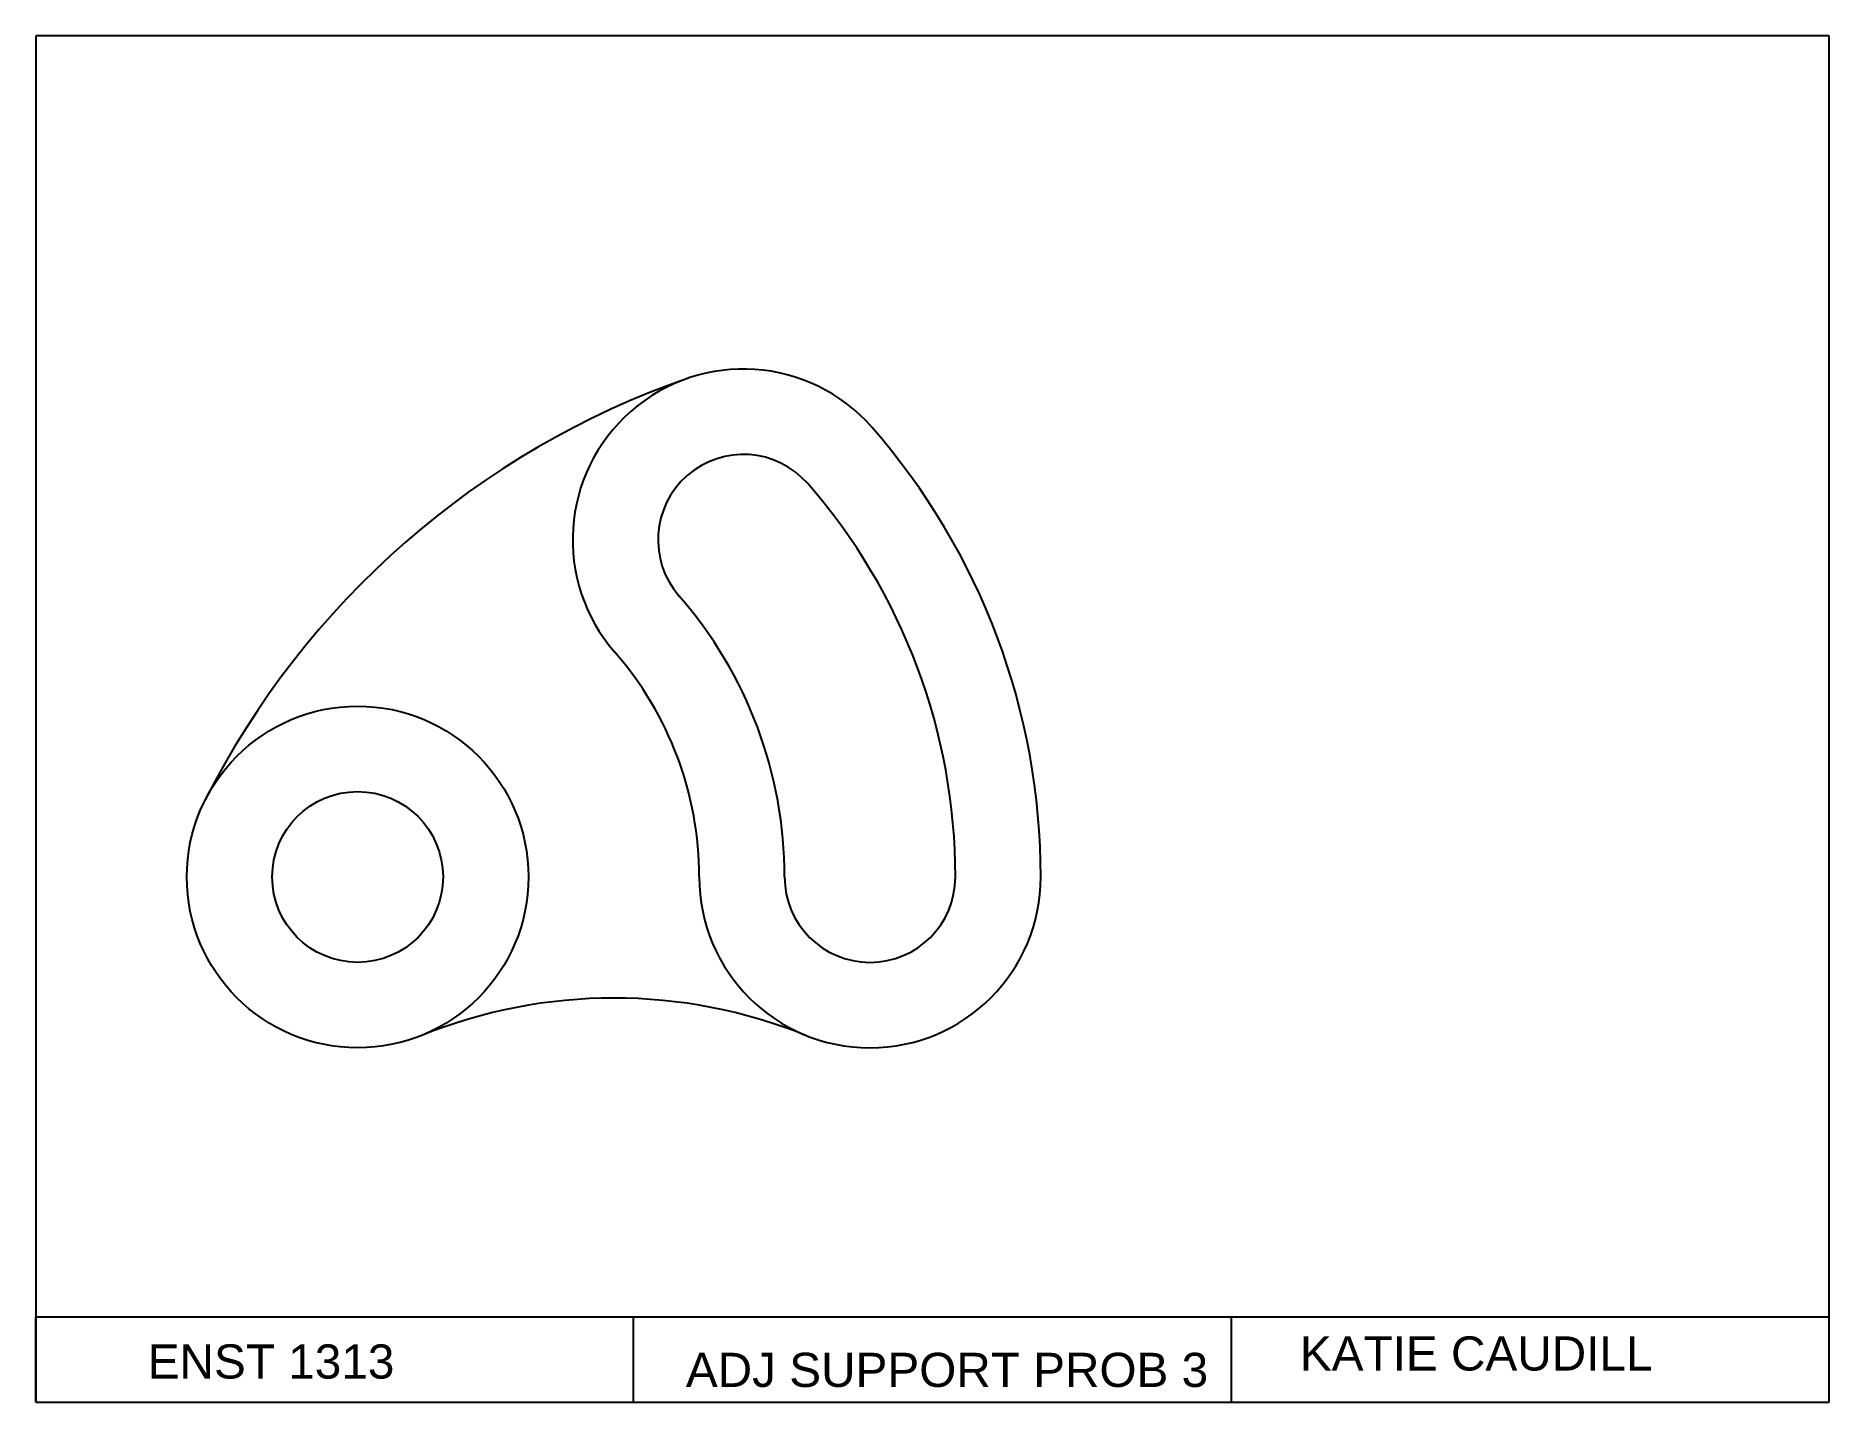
# Model space of a CAD drawing. Header units: inches. Extents: x 0.5 to 11, y 0.5 to 8.5.
import ezdxf

# ---------------------------------------------------------------- set-up
doc = ezdxf.new("R2010")
doc.units = ezdxf.units.IN
doc.header["$MEASUREMENT"] = 0
doc.styles.get("Standard").update_dxf_attribs({"font": 'arial.ttf'})

msp = doc.modelspace()

# ---------------------------------------------------------------- linework, layer by layer
for p, q in [((11, 8.5), (0.5, 8.5)), ((0.5, 8.5), (0.5, 0.5)), ((11, 0.5), (11, 8.5)), ((0.5, 1), (11, 1)), ((0.5, 0.5), (0.5, 1)), ((4, 0.5), (4, 1)), ((7.5, 0.5), (7.5, 1)), ((0.5, 0.5), (11, 0.5))]:
    msp.add_line(p, q)
for radius in [1, 0.5]:
    msp.add_circle((2.384, 3.575), radius)
for centre, radius, start, end in [((4.643, 5.549), 1, 41.1514, 221.1514), ((5.954, 1.77), 5, 109.127, 153.1757), ((2.384, 3.575), 4, 0, 41.1514), ((4.643, 5.549), 0.5, 41.1514, 221.1514), ((2.384, 3.575), 3.5, 360, 401.1514), ((2.384, 3.575), 2.5, 360, 401.1514), ((2.384, 3.575), 2, 0, 41.1514), ((5.384, 3.575), 1, 180, 0), ((5.384, 3.575), 0.5, 180, 360), ((3.884, -0.134), 3, 67.9757, 112.0243)]:
    msp.add_arc(centre, radius, start, end)

# ---------------------------------------------------------------- texts
at = {"char_height": 0.2, "attachment_point": 1}
for s, width, heights, insert in [('ENST 1313', 2.70557, [0], (1.155, 0.838)), ('KATIE CAUDILL', 2.70557, [0], (7.901, 0.885)), ('ADJ SUPPORT PROB 3', 3.06465, [0.528], (4.306, 0.789))]:
    msp.add_mtext_dynamic_manual_height_columns(s, width=width, gutter_width=1, heights=heights, dxfattribs=dict(at, insert=insert))

doc.saveas('drawing.dxf')
